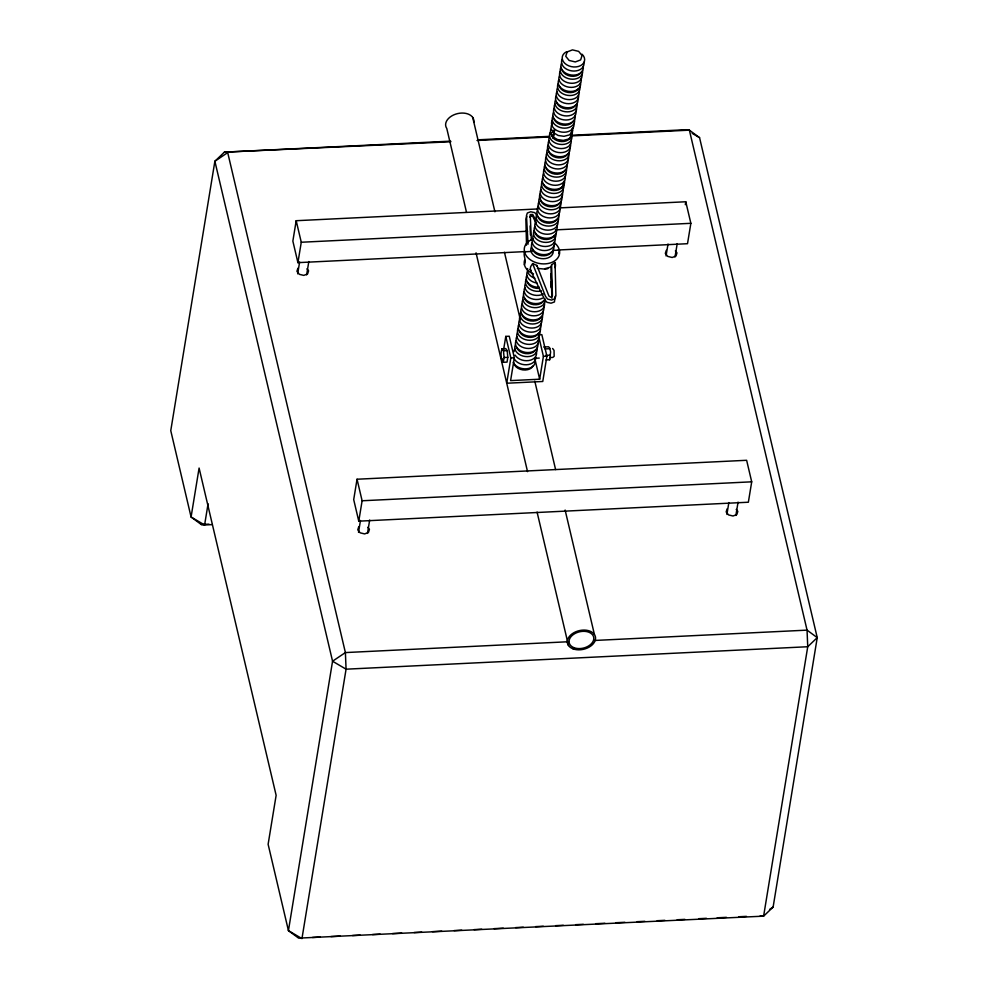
<?xml version="1.0" encoding="UTF-8"?>
<svg xmlns="http://www.w3.org/2000/svg" width="988" height="988" viewBox="0 0 988 988"><rect width="100%" height="100%" fill="white"/><g stroke="black" fill="none" stroke-linecap="round" stroke-linejoin="round"><path stroke-width="1.48" d="M573.139 127.576L570.718 137.233L571.274 133.775M571.385 133.145L571.953 129.7M550.736 129.453L550.328 132.738L553.28 138.073L553.848 134.627M553.947 133.998L554.515 130.54M546.043 359.953L549.649 359.78L550.612 351.913L549.624 347.714L548.426 346.788L543.622 347.023M502.04 348.776L503.46 350.765L504.09 357.52L503.3 362.3L507.029 362.114L507.807 357.335L507.177 350.579L505.757 348.603L502.04 348.776C500.397 352.728 501.052 357.261 502.052 361.336L503.3 362.3M551.452 132.528L551.181 134.714L553.366 138.32A10.102 7.249 9.3 0 0 570.496 137.48L570.817 134.85M570.545 137.048L572.064 134.948L572.472 131.663M208.073 503.781L204.602 524.974L201.268 524.517L191.079 517.008L170.763 430.657L214.878 161.242L224.387 152.152L450.602 141.148M537.954 208.95L296.19 220.707L292.856 241.109L297.919 262.647L525.826 251.57M297.919 262.647L301.266 242.245L296.19 220.707M297.672 273.837L299.623 261.968M306.638 274.874L308.824 261.524M357.039 479.229L353.704 499.619L358.768 521.17L748.361 502.225L751.707 481.823L746.632 460.285L357.039 479.229L362.114 500.768L358.768 521.17M358.521 532.359L360.459 520.491M367.487 533.397L369.673 520.046M501.645 361.694L502.126 358.718M503.584 349.789L505.782 336.402L509.265 336.229L514.34 357.767L510.598 380.615L539.67 379.207L543.412 356.359L538.682 336.253M524.406 264.759C527.036 260.276 522.899 256.225 524.505 251.804L532.1 251.434M505.782 336.402L510.845 357.94L506.708 383.233L542.758 381.479L546.907 356.186L541.832 334.648L539.51 334.759M555.133 296.301L554.441 301.958L551.032 303.193L547.043 302.328L544.833 299.87L530.161 269.539L530.642 266.661L532.631 263.598L536.916 265.463L548.92 296.029L550.958 297.326L552.416 295.857L551.613 264.747L555.058 262.512L555.898 295.684L554.984 298.697L551.539 300.093L547.574 299.055L545.438 296.202L532.631 263.598M553.107 137.888L554.453 129.737L552.922 131.836L553.774 133.812L552.255 135.912M536.916 265.463L536.719 266.291M551.613 264.747L550.983 267.007L551.884 298.228M555.058 262.512L554.873 263.475M666.06 255.929L668.012 244.061M675.026 256.966L677.212 243.616M685.314 204.677L685.783 201.762L559.517 207.9M685.783 201.762L690.859 223.313L687.512 243.703L558.171 250.001M726.909 514.439L728.848 502.571M735.875 515.477L738.061 502.126M212.297 524.603L204.602 524.974L191.079 517.008L199.094 468.053L276.134 795.328L268.119 844.283L288.434 930.634L298.623 938.143L763.613 916.148L773.122 907.058L817.237 637.643L699.566 137.678L689.377 130.157L686.043 129.712L572.163 135.245M526.789 216.261L525.863 219.274L526.53 245.148M297.919 268.205L296.919 271.354L299.352 274.331L303.785 275.393L307.614 273.923L308.602 270.786L306.984 268.798M358.755 526.728L357.767 529.864L360.2 532.841L364.634 533.915L368.462 532.446L369.45 529.296L367.832 527.308M529.729 216.866L531.161 215.483L532.483 215.804L536.286 223.77M666.307 250.297L665.307 253.434L667.74 256.411L672.173 257.485L676.002 256.016L676.99 252.866L675.372 250.89M727.143 508.808L726.155 511.957L728.588 514.933L733.022 515.995L736.85 514.526L737.838 511.389L736.221 509.4M558.702 253.607L559.393 250.1L553.329 250.396M552.922 123.265L551.403 125.365L550.995 128.65L552.922 131.836M552.23 123.796L552.761 123.08M571.904 132.441L569.273 134.948L564 136.319L558.208 135.492L554.466 133.281M571.237 136.517L568.606 139.036L563.333 140.395L557.541 139.567L553.799 137.369M769.615 909.417L773.122 907.058M550.983 267.007L543.758 268.995L537.386 268.39M529.889 216.743L531.025 216.298M545.006 269.242L547.908 268.65M478.291 139.802L549.081 136.369M450.849 141.753L224.387 152.152M477.006 140.481L549.34 136.974M570.879 135.924L689.377 130.157L807.048 630.134L807.739 646.732L763.613 916.148L760.291 915.703M301.266 242.245L527.629 231.241M555.342 229.895L690.859 223.313M503.46 350.765L507.177 350.579M544.993 348.925L549.785 348.69M504.09 357.52L507.807 357.335M545.586 355.421L550.415 355.186M510.845 357.94L514.34 357.767M543.412 356.359L546.907 356.186M534.78 358.298L539.275 358.076M549.785 357.57L552.786 357.421L554.157 356.347L554.046 350.394L552.613 348.48M362.114 500.768L751.707 481.823M201.268 524.517L208.962 524.146M568.532 641.731L345.392 652.574L332.561 661.219L288.434 930.634L301.958 938.6L346.072 669.185L345.392 652.574L227.709 152.609L214.878 161.242L332.561 661.219L346.072 669.185L807.739 646.732L817.237 637.643L807.048 630.134L594.69 640.459M312.48 937.476L320.174 937.093M330.943 936.575L340.181 936.13M352.494 935.525L360.188 935.154M372.488 934.549L380.182 934.179M392.495 933.586L401.733 933.129M414.046 932.536L421.74 932.166M432.509 931.635L441.747 931.19M454.048 930.585L461.742 930.214M474.055 929.622L481.749 929.239M494.062 928.646L503.3 928.201M515.613 927.596L523.307 927.226M535.607 926.62L543.301 926.25M555.614 925.657L563.308 925.274M575.621 924.682L583.315 924.299M595.628 923.706L604.866 923.261M615.635 922.73L624.861 922.286M637.174 921.681L644.868 921.31M657.181 920.717L664.875 920.334M677.188 919.742L684.882 919.371M698.726 918.692L706.42 918.321M717.202 917.79L726.427 917.346M738.74 916.753L746.434 916.37M692.193 133.331L699.566 137.678M530.161 269.539L531.198 270.329M536.929 215.088L534.73 212.642L530.741 211.765L527.32 213L526.468 215.606L528.061 244.209M536.126 220.793L532.705 214.445L530.247 214.569L531.334 239.985M571.879 128.885L572.731 130.873M571.212 132.96L572.064 134.948M534.94 359.101L539.67 379.207M472.709 117.411L494.926 211.815M504.448 252.286L520.33 319.717M534.792 381.17L555.602 469.584M565.124 510.055L594.406 634.432M466.521 212.358L446.774 128.44A14.351 9.571 -13.2 0 1 457.666 113.583A14.351 9.571 -13.2 0 1 473.783 122.24M476.043 252.829L527.543 471.634M537.077 512.093L568.471 645.473M549.489 358.805L549.649 359.78M550.822 281.852L551.156 287.743M551.069 273.577L551.625 287.372M530.087 225.943L530.445 235.033M533.075 365.943A10.102 7.249 9.3 0 1 522.763 369.895A10.102 7.249 9.3 0 1 513.772 363.176M583.834 62.306A11.313 8.126 9.3 0 1 571.756 70.901A11.313 8.126 9.3 0 1 562.209 59.206M582.043 54.192A11.313 8.126 9.3 0 1 580.635 65.603A11.313 8.126 9.3 0 1 564.803 63.331A11.313 8.126 9.3 0 1 566.223 51.932M581.179 72.21A10.102 7.249 9.3 0 1 570.866 76.162A10.102 7.249 9.3 0 1 561.876 69.444M583.167 66.381A11.313 8.126 9.3 0 1 571.089 74.989A11.313 8.126 9.3 0 1 561.542 63.294M581.154 78.62A11.313 8.126 9.3 0 1 569.088 87.228A11.313 8.126 9.3 0 1 559.529 75.533M581.821 74.545A11.313 8.126 9.3 0 1 569.755 83.14A11.313 8.126 9.3 0 1 560.196 71.445M578.511 88.525A10.102 7.249 9.3 0 1 568.186 92.477A10.102 7.249 9.3 0 1 559.196 85.758M580.487 82.708A11.313 8.126 9.3 0 1 568.421 91.304A11.313 8.126 9.3 0 1 558.862 79.608M582.488 70.469A11.313 8.126 9.3 0 1 570.422 79.065A11.313 8.126 9.3 0 1 560.863 67.369M578.486 94.947A11.313 8.126 9.3 0 1 566.408 103.542A11.313 8.126 9.3 0 1 556.861 91.847M579.153 90.859A11.313 8.126 9.3 0 1 567.087 99.467A11.313 8.126 9.3 0 1 557.528 87.771M575.831 104.852A10.102 7.249 9.3 0 1 565.519 108.803A10.102 7.249 9.3 0 1 556.528 102.085M577.819 99.022A11.313 8.126 9.3 0 1 565.741 107.618A11.313 8.126 9.3 0 1 556.195 95.922M579.82 86.783A11.313 8.126 9.3 0 1 567.754 95.379A11.313 8.126 9.3 0 1 558.195 83.684M575.819 111.261A11.313 8.126 9.3 0 1 563.74 119.857A11.313 8.126 9.3 0 1 554.194 108.161M576.486 107.186A11.313 8.126 9.3 0 1 564.407 115.781A11.313 8.126 9.3 0 1 554.861 104.086M573.164 121.166A10.102 7.249 9.3 0 1 562.851 125.118A10.102 7.249 9.3 0 1 553.848 118.399M575.139 115.337A11.313 8.126 9.3 0 1 563.074 123.945A11.313 8.126 9.3 0 1 553.515 112.237M577.153 103.098A11.313 8.126 9.3 0 1 565.074 111.706A11.313 8.126 9.3 0 1 555.528 100.01M573.806 123.5A11.313 8.126 9.3 0 1 561.74 132.096A11.313 8.126 9.3 0 1 552.181 120.4M574.473 119.425A11.313 8.126 9.3 0 1 562.407 128.02A11.313 8.126 9.3 0 1 552.848 116.325M567.791 160.217A11.313 8.126 9.3 0 1 555.725 168.812A11.313 8.126 9.3 0 1 546.166 157.117M568.458 156.141A11.313 8.126 9.3 0 1 556.392 164.737A11.313 8.126 9.3 0 1 546.833 153.041M565.148 170.121A10.102 7.249 9.3 0 1 554.824 174.073A10.102 7.249 9.3 0 1 545.833 167.355M567.124 164.292A11.313 8.126 9.3 0 1 555.058 172.9A11.313 8.126 9.3 0 1 545.5 161.192M569.137 152.053A11.313 8.126 9.3 0 1 557.059 160.661A11.313 8.126 9.3 0 1 547.513 148.953M567.816 153.807A10.102 7.249 9.3 0 1 555.775 157.388A10.102 7.249 9.3 0 1 548.525 148.484M565.124 176.531A11.313 8.126 9.3 0 1 553.058 185.139A11.313 8.126 9.3 0 1 543.499 173.431M565.791 172.455A11.313 8.126 9.3 0 1 553.725 181.051A11.313 8.126 9.3 0 1 544.166 169.356M563.086 183.978A10.102 7.249 9.3 0 1 553.91 190.536A10.102 7.249 9.3 0 1 543.165 183.669M564.457 180.619A11.313 8.126 9.3 0 1 552.378 189.214A11.313 8.126 9.3 0 1 542.832 177.519M566.457 168.38A11.313 8.126 9.3 0 1 554.392 176.976A11.313 8.126 9.3 0 1 544.833 165.28M570.471 143.902A11.313 8.126 9.3 0 1 558.393 152.498A11.313 8.126 9.3 0 1 548.846 140.802M571.138 139.814A11.313 8.126 9.3 0 1 559.06 148.422A11.313 8.126 9.3 0 1 549.513 136.715M569.804 147.978A11.313 8.126 9.3 0 1 557.726 156.573A11.313 8.126 9.3 0 1 548.179 144.878M571.805 135.739A11.313 8.126 9.3 0 1 559.727 144.334A11.313 8.126 9.3 0 1 550.18 132.639M562.456 192.858A11.313 8.126 9.3 0 1 550.378 201.453A11.313 8.126 9.3 0 1 540.831 189.758M563.123 188.77A11.313 8.126 9.3 0 1 551.045 197.378A11.313 8.126 9.3 0 1 541.498 185.67M559.801 202.75A10.102 7.249 9.3 0 1 547.76 206.344A10.102 7.249 9.3 0 1 540.498 197.439M561.789 196.933A11.313 8.126 9.3 0 1 549.711 205.529A11.313 8.126 9.3 0 1 540.164 193.833M563.79 184.694A11.313 8.126 9.3 0 1 551.712 193.29A11.313 8.126 9.3 0 1 542.165 181.594M541.078 323.397A11.313 8.126 9.3 0 1 529 332.005A11.313 8.126 9.3 0 1 519.453 320.297M541.745 319.322A11.313 8.126 9.3 0 1 529.667 327.917A11.313 8.126 9.3 0 1 520.12 316.222M538.423 333.302A10.102 7.249 9.3 0 1 528.111 337.254A10.102 7.249 9.3 0 1 519.12 330.535M540.411 327.473A11.313 8.126 9.3 0 1 528.333 336.081A11.313 8.126 9.3 0 1 518.786 324.385M542.412 315.234A11.313 8.126 9.3 0 1 530.334 323.842A11.313 8.126 9.3 0 1 520.787 312.146M541.091 316.987A10.102 7.249 9.3 0 1 530.778 320.939A10.102 7.249 9.3 0 1 521.788 314.221M537.015 283.05A11.313 8.126 9.3 0 1 527.469 271.342M534.829 278.27A11.313 8.126 9.3 0 1 527.629 268.588M538.744 288.422A10.102 7.249 9.3 0 1 527.135 281.58M539.287 287.261A11.313 8.126 9.3 0 1 526.802 275.43M559.776 209.172A11.313 8.126 9.3 0 1 547.71 217.768A11.313 8.126 9.3 0 1 538.151 206.072M560.443 205.096A11.313 8.126 9.3 0 1 548.377 213.692A11.313 8.126 9.3 0 1 538.818 201.997M557.133 219.077A10.102 7.249 9.3 0 1 546.809 223.029A10.102 7.249 9.3 0 1 537.818 216.31M559.109 213.247A11.313 8.126 9.3 0 1 547.043 221.855A11.313 8.126 9.3 0 1 537.484 210.148M561.11 201.009A11.313 8.126 9.3 0 1 549.044 209.617A11.313 8.126 9.3 0 1 539.485 197.909M538.398 339.711A11.313 8.126 9.3 0 1 526.332 348.319A11.313 8.126 9.3 0 1 516.773 336.624M539.065 335.636A11.313 8.126 9.3 0 1 526.999 344.244A11.313 8.126 9.3 0 1 517.44 332.536M535.755 349.616A10.102 7.249 9.3 0 1 525.431 353.568A10.102 7.249 9.3 0 1 516.44 346.85M537.731 343.799A11.313 8.126 9.3 0 1 525.665 352.395A11.313 8.126 9.3 0 1 516.106 340.699M539.732 331.56A11.313 8.126 9.3 0 1 527.666 340.156A11.313 8.126 9.3 0 1 518.107 328.461M543.746 307.083A11.313 8.126 9.3 0 1 531.68 315.678A11.313 8.126 9.3 0 1 522.121 303.983M544.413 302.995A11.313 8.126 9.3 0 1 532.347 311.603A11.313 8.126 9.3 0 1 522.788 299.907M543.079 311.158A11.313 8.126 9.3 0 1 531.001 319.766A11.313 8.126 9.3 0 1 521.454 308.058M545.253 300.34A11.313 8.126 9.3 0 1 532.05 307.354A11.313 8.126 9.3 0 1 523.455 295.82M543.771 300.661A10.102 7.249 9.3 0 1 533.446 304.625A10.102 7.249 9.3 0 1 524.455 297.894M554.441 241.813A11.313 8.126 9.3 0 1 542.363 250.409A11.313 8.126 9.3 0 1 532.816 238.713M555.108 237.725A11.313 8.126 9.3 0 1 543.029 246.333A11.313 8.126 9.3 0 1 533.483 234.625M551.786 251.705A10.102 7.249 9.3 0 1 541.473 255.67A10.102 7.249 9.3 0 1 532.483 248.951M553.762 245.889A11.313 8.126 9.3 0 1 541.696 254.484A11.313 8.126 9.3 0 1 532.137 242.789M555.775 233.65A11.313 8.126 9.3 0 1 543.696 242.245A11.313 8.126 9.3 0 1 534.15 230.55M554.453 235.391A10.102 7.249 9.3 0 1 544.141 239.343A10.102 7.249 9.3 0 1 535.15 232.625M542.56 298.141A11.313 8.126 9.3 0 1 528.889 297.487A11.313 8.126 9.3 0 1 524.789 287.669M543.227 294.054A11.313 8.126 9.3 0 1 529.556 293.399A11.313 8.126 9.3 0 1 525.455 283.581M545.228 299.018A11.313 8.126 9.3 0 1 530.815 302.748A11.313 8.126 9.3 0 1 524.122 291.744M541.412 290.929A11.313 8.126 9.3 0 1 529.074 288.558A11.313 8.126 9.3 0 1 526.135 279.505M553.095 249.964A11.313 8.126 9.3 0 1 541.029 258.572A11.313 8.126 9.3 0 1 531.47 246.864M533.495 273.923A15.746 11.3 9.3 0 1 524.554 260.326M555.231 263.253A15.746 11.3 9.3 0 1 555.083 267.686M554.268 242.665A17.821 12.795 9.3 0 1 553.663 261.524A17.821 12.795 9.3 0 1 527.79 257.584A17.821 12.795 9.3 0 1 532.47 239.331M557.109 225.486A11.313 8.126 9.3 0 1 545.03 234.094A11.313 8.126 9.3 0 1 535.484 222.386M557.775 221.411A11.313 8.126 9.3 0 1 545.709 230.006A11.313 8.126 9.3 0 1 536.151 218.311M556.442 229.574A11.313 8.126 9.3 0 1 544.363 238.17A11.313 8.126 9.3 0 1 534.817 226.474M558.442 217.335A11.313 8.126 9.3 0 1 546.376 225.931A11.313 8.126 9.3 0 1 536.817 214.235M535.891 357.458A11.313 8.126 9.3 0 1 526.345 364.782A11.313 8.126 9.3 0 1 513.921 358.162M536.398 351.95A11.313 8.126 9.3 0 1 528.691 360.558A11.313 8.126 9.3 0 1 515.131 355.137M514.093 351.617A11.313 8.126 9.3 0 1 514.773 348.863M535.064 360.114A11.313 8.126 9.3 0 1 526.629 368.808A11.313 8.126 9.3 0 1 513.254 362.238M537.064 347.875A11.313 8.126 9.3 0 1 524.999 356.483A11.313 8.126 9.3 0 1 515.44 344.775M567.137 51.919L565.754 56.304L569.137 60.453L575.312 61.935L580.66 59.898L582.031 55.513L578.647 51.364L572.472 49.882L567.137 51.919M573.015 648.832A14.351 9.571 -13.2 0 0 595.48 639.273A14.351 9.571 -13.2 0 0 575.806 631.764A14.351 9.571 -13.2 0 0 573.015 648.832M574.065 647.72A12.56 8.373 -13.2 0 0 593.726 639.36A12.56 8.373 -13.2 0 0 576.51 632.777A12.56 8.373 -13.2 0 0 574.065 647.72"/></g></svg>
